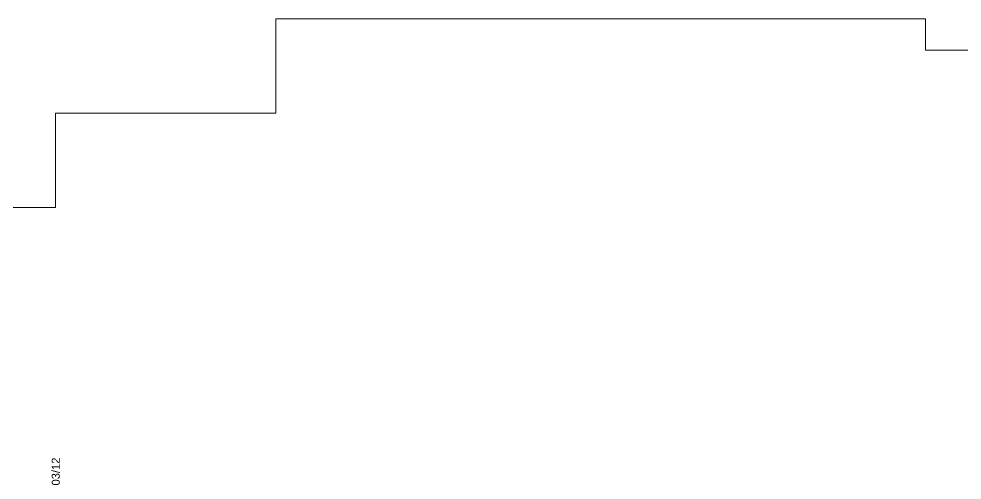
# Model space of a CAD drawing. Extents: x -6172 to 8039, y -4082 to 1639.
# Drawn here: x -238 to 662, y 1083 to 1524 of the extents above; entities that cross this region are included whole.
import ezdxf

# ---------------------------------------------------------------- set-up
doc = ezdxf.new("R2010")
doc.units = 0
doc.header["$LTSCALE"] = 96
doc.header["$MEASUREMENT"] = 0
doc.layers.add('A-ANNO-RMNA', color=4, linetype='CONTINUOUS', lineweight=0)
doc.layers.add('A-WALL-FULL', color=6, linetype='CONTINUOUS', lineweight=0)
doc.styles.add('ARIAL', font='ARIAL', dxfattribs={"height": 0.2})

msp = doc.modelspace()

# ---------------------------------------------------------------- linework, layer by layer
at = {"layer": 'A-WALL-FULL'}
for p, q in [((6.83, 1433.82), (6.83, 1523.83)), ((6.83, 1523.83), (626.87, 1523.83)), ((626.87, 1523.83), (626.87, 1493.83)), ((626.87, 1493.83), (700.87, 1493.83)), ((-203.18, 1343.82), (-203.18, 1433.82)), ((-203.18, 1433.82), (6.83, 1433.82)), ((-431.94, 1343.82), (-203.18, 1343.82))]:
    msp.add_line(p, q, dxfattribs=at)

# ---------------------------------------------------------------- texts
at = {"layer": 'A-ANNO-RMNA', "style": 'ARIAL'}
msp.add_text('001/003/12', height=7.635, rotation=90, dxfattribs=at).set_placement((-199.22, 1051.57))

doc.saveas('drawing.dxf')
